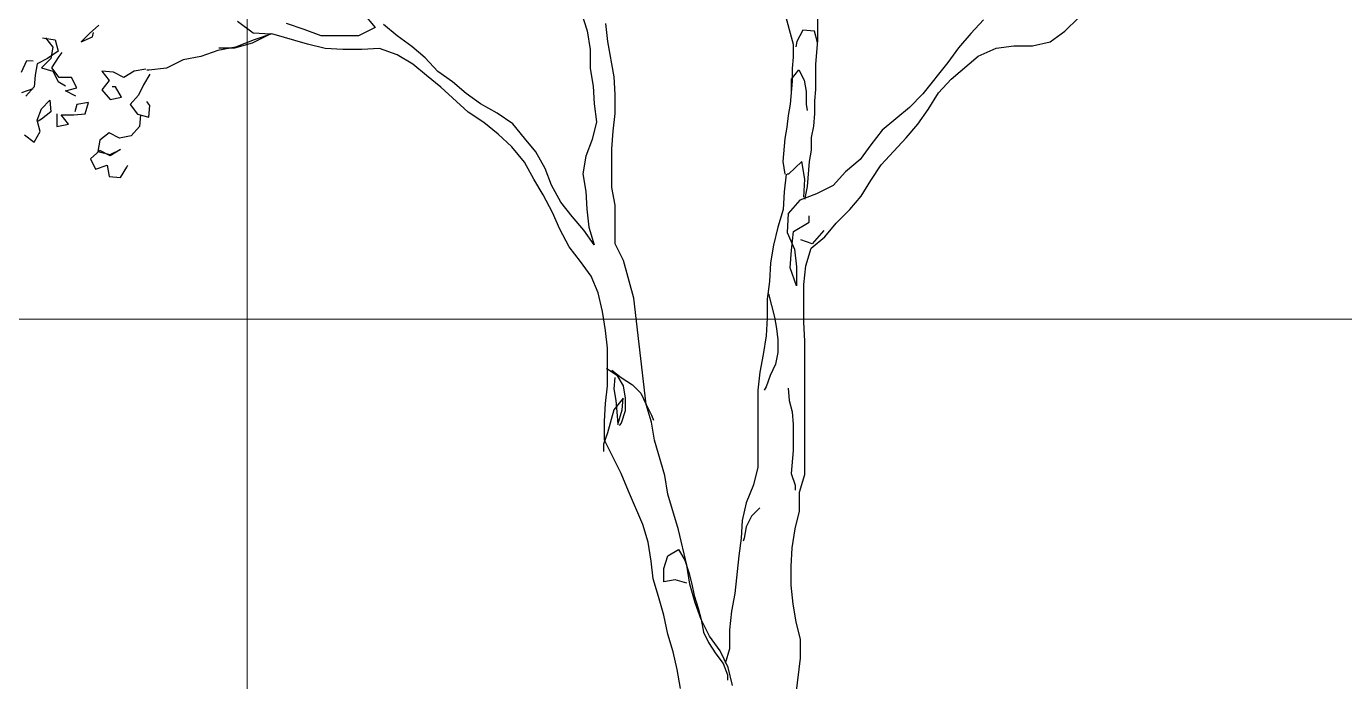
# Model space of a CAD drawing. Header units: millimetres. Extents: x 684983 to 685377, y 990360 to 990509.
# Drawn here: x 685139.672 to 685141.494, y 990433.537 to 990434.442 of the extents above; entities that cross this region are included whole.
import ezdxf

# ---------------------------------------------------------------- set-up
doc = ezdxf.new("R2010")
doc.units = ezdxf.units.MM
doc.layers.add('grid', color=8, linetype='Continuous', lineweight=9)
doc.layers.add('TEAK', color=7, linetype='Continuous')

# ---------------------------------------------------------------- blocks, each defined once
blk = doc.blocks.new('A$C25655A80')
at = {"color": 62}
for p, q in [((-0.395, 1.1299), (-0.3835, 1.1164)), ((0.002, 1.1007), (-0.0067, 1.1324)), ((-0.6382, 1.1186), (-0.6469, 1.1109)), ((-0.5104, 1.1223), (-0.496, 1.1117)), ((-0.4489, 1.1146), (-0.4652, 1.1203)), ((-0.6902, 1.1071), (-0.6786, 1.1052)), ((-0.6873, 1.1071), (-0.6806, 1.0984)), ((-0.6469, 1.1109), (-0.6546, 1.1032)), ((-0.6546, 1.1032), (-0.644, 1.108)), ((-0.644, 1.108), (-0.6431, 1.1119)), ((-0.4796, 1.1107), (-0.4969, 1.1021)), ((-0.496, 1.1117), (-0.4796, 1.1107)), ((-0.4335, 1.1088), (-0.4489, 1.1146)), ((-0.3989, 1.1087), (-0.4335, 1.1088)), ((-0.3835, 1.1164), (-0.3989, 1.1087)), ((0.0106, 1.1141), (0.0049, 1.1036)), ((0.0212, 1.1132), (0.0106, 1.1141)), ((0.0241, 1.1026), (0.0212, 1.1132)), ((-0.6758, 1.0946), (-0.6854, 1.0879)), ((-0.6806, 1.0984), (-0.6825, 1.0879)), ((-0.6786, 1.1052), (-0.6758, 1.0946)), ((-0.6748, 1.0898), (-0.6719, 1.0936)), ((-0.5133, 1.0973), (-0.5277, 1.0973)), ((-0.4969, 1.1021), (-0.5133, 1.0973)), ((0.002, 1.0892), (0.002, 1.1007)), ((0.0049, 1.1036), (0.0039, 1.0988)), ((-0.7094, 1.0754), (-0.7046, 1.086)), ((-0.7046, 1.086), (-0.6988, 1.0859)), ((-0.695, 1.0831), (-0.6969, 1.0725)), ((-0.6854, 1.0879), (-0.695, 1.0831)), ((-0.6825, 1.0879), (-0.6911, 1.0792)), ((-0.6815, 1.0792), (-0.6748, 1.0898)), ((0.001, 1.0786), (0.002, 1.0892)), ((-0.6969, 1.0725), (-0.6979, 1.0619)), ((-0.6911, 1.0792), (-0.6806, 1.0763)), ((-0.6748, 1.0705), (-0.6815, 1.0792)), ((-0.6806, 1.0763), (-0.6758, 1.0667)), ((-0.6633, 1.0705), (-0.6748, 1.0705)), ((-0.6585, 1.0609), (-0.6633, 1.0705)), ((-0.6354, 1.0763), (-0.6287, 1.0676)), ((-0.6248, 1.0753), (-0.6354, 1.0763)), ((-0.6152, 1.0705), (-0.6248, 1.0753)), ((-0.6056, 1.0763), (-0.6152, 1.0705)), ((-0.595, 1.0782), (-0.6056, 1.0763)), ((-0.5912, 1.0734), (-0.597, 1.0637)), ((0, 1.069), (0.0068, 1.0776)), ((0, 1.0574), (0, 1.069)), ((0.001, 1.067), (0.001, 1.0786)), ((0.0068, 1.0776), (0.0116, 1.068)), ((-0.6989, 1.06), (-0.7094, 1.0562)), ((-0.6979, 1.0619), (-0.7056, 1.0533)), ((-0.6758, 1.0667), (-0.6691, 1.0629)), ((-0.6691, 1.058), (-0.6585, 1.0609)), ((-0.6595, 1.0532), (-0.6691, 1.058)), ((-0.6287, 1.0676), (-0.6354, 1.059)), ((-0.6354, 1.059), (-0.6277, 1.0503)), ((-0.6229, 1.0618), (-0.6258, 1.0619)), ((-0.6172, 1.0522), (-0.6229, 1.0618)), ((-0.597, 1.0637), (-0.6018, 1.0541)), ((-0.001, 1.0459), (0.001, 1.067)), ((0.0116, 1.068), (0.0135, 1.0574)), ((0.0135, 1.0574), (0.0135, 1.0459)), ((-0.6912, 1.0417), (-0.6835, 1.0494)), ((-0.6835, 1.0494), (-0.6825, 1.0388)), ((-0.6585, 1.0455), (-0.6604, 1.0388)), ((-0.6479, 1.0475), (-0.6585, 1.0455)), ((-0.6508, 1.0369), (-0.6479, 1.0475)), ((-0.6277, 1.0503), (-0.6172, 1.0522)), ((-0.6018, 1.0541), (-0.6095, 1.0455)), ((-0.6095, 1.0455), (-0.6027, 1.0368)), ((-0.5912, 1.0445), (-0.5941, 1.0484)), ((-0.0029, 1.0353), (-0.001, 1.0459)), ((0.0135, 1.0459), (0.0144, 1.0401)), ((-0.695, 1.0312), (-0.6912, 1.0417)), ((-0.6825, 1.0388), (-0.6912, 1.0321)), ((-0.6768, 1.0369), (-0.6768, 1.0254)), ((-0.6729, 1.0359), (-0.6614, 1.0359)), ((-0.6662, 1.0273), (-0.6729, 1.0359)), ((-0.6614, 1.0359), (-0.6508, 1.0369)), ((-0.6027, 1.0368), (-0.5922, 1.0339)), ((-0.5999, 1.0359), (-0.6008, 1.0253)), ((-0.5922, 1.0339), (-0.5912, 1.0445)), ((-0.0039, 1.0248), (-0.0029, 1.0353)), ((-0.6979, 1.011), (-0.6922, 1.0206)), ((-0.6922, 1.0206), (-0.695, 1.0312)), ((-0.6912, 1.0321), (-0.6941, 1.0302)), ((-0.6768, 1.0254), (-0.6662, 1.0273)), ((-0.6008, 1.0253), (-0.6085, 1.0167)), ((-0.0058, 1.0142), (-0.0039, 1.0248)), ((-0.7066, 1.0177), (-0.6979, 1.011)), ((-0.6374, 1.0128), (-0.6393, 1.0023)), ((-0.6287, 1.0196), (-0.6374, 1.0128)), ((-0.6191, 1.0147), (-0.6287, 1.0196)), ((-0.6085, 1.0167), (-0.6191, 1.0147)), ((-0.0077, 0.993), (-0.0058, 1.0142)), ((-0.6374, 1.0032), (-0.646, 0.9955)), ((-0.6393, 1.0023), (-0.6278, 0.9994)), ((-0.6278, 0.9984), (-0.6374, 1.0032)), ((-0.6182, 1.0042), (-0.6278, 0.9984)), ((-0.6278, 0.9994), (-0.6182, 1.0042)), ((-0.646, 0.9955), (-0.6412, 0.9859)), ((-0.6412, 0.9859), (-0.6307, 0.9898)), ((-0.6307, 0.9898), (-0.6288, 0.9792)), ((-0.6182, 0.9782), (-0.6124, 0.9878)), ((-0.6124, 0.9878), (-0.6114, 0.9897)), ((-0.0058, 0.9815), (-0.0077, 0.993)), ((-0.6288, 0.9792), (-0.6182, 0.9782))]:
    blk.add_line(p, q, dxfattribs=at)
for p, q in [((-0.1941, 1.1316), (-0.1884, 1.1134)), ((-0.3633, 1.1087), (-0.3758, 1.1193)), ((-0.1691, 1.1037), (-0.171, 1.1201)), ((0.0241, 1.1285), (0.0241, 1.1045)), ((0.1769, 1.1236), (0.1654, 1.1111)), ((0.2519, 1.113), (0.2644, 1.1254)), ((-0.4787, 1.1107), (-0.495, 1.105)), ((-0.446, 1.1011), (-0.4787, 1.1107)), ((-0.3499, 1.0991), (-0.3633, 1.1087)), ((-0.1884, 1.1134), (-0.1855, 1.0961)), ((0.1654, 1.1111), (0.1539, 1.0977)), ((0.2385, 1.1034), (0.2519, 1.113)), ((-0.5287, 1.0954), (-0.5441, 1.0897)), ((-0.5123, 1.0983), (-0.5287, 1.0954)), ((-0.495, 1.105), (-0.5123, 1.0983)), ((-0.4297, 1.0972), (-0.446, 1.1011)), ((-0.4133, 1.0963), (-0.4297, 1.0972)), ((-0.396, 1.0962), (-0.4133, 1.0963)), ((-0.3797, 1.0972), (-0.396, 1.0962)), ((-0.3633, 1.0914), (-0.3797, 1.0972)), ((-0.3374, 1.0885), (-0.3499, 1.0991)), ((-0.1855, 1.0961), (-0.1855, 1.0788)), ((-0.1634, 1.071), (-0.1691, 1.1037)), ((0.0231, 1.0939), (0.0221, 1.0824)), ((0.0241, 1.1045), (0.0231, 1.0939)), ((0.1539, 1.0977), (0.1442, 1.0842)), ((0.1721, 1.09), (0.1885, 1.0976)), ((0.1885, 1.0976), (0.2048, 1.0995)), ((0.2048, 1.0995), (0.2221, 1.0995)), ((0.2221, 1.0995), (0.2385, 1.1034)), ((-0.5604, 1.0868), (-0.5758, 1.0791)), ((-0.5441, 1.0897), (-0.5604, 1.0868)), ((-0.3489, 1.0827), (-0.3633, 1.0914)), ((-0.3364, 1.0722), (-0.3489, 1.0827)), ((-0.3259, 1.076), (-0.3374, 1.0885)), ((0.0221, 1.0824), (0.0221, 1.0593)), ((0.1442, 1.0842), (0.1211, 1.0554)), ((0.1471, 1.0688), (0.1721, 1.09)), ((-0.5921, 1.0772), (-0.5941, 1.0772)), ((-0.5758, 1.0791), (-0.5921, 1.0772)), ((-0.323, 1.0616), (-0.3364, 1.0722)), ((-0.3124, 1.0664), (-0.3259, 1.076)), ((-0.1855, 1.0788), (-0.1826, 1.0624)), ((-0.1625, 1.0547), (-0.1634, 1.071)), ((-0.298, 1.0385), (-0.323, 1.0616)), ((-0.2999, 1.0558), (-0.3124, 1.0664)), ((-0.1826, 1.0624), (-0.1817, 1.0461)), ((0.0221, 1.0593), (0.0211, 1.0488)), ((0.1355, 1.0563), (0.1471, 1.0688)), ((-0.2865, 1.0462), (-0.2999, 1.0558)), ((-0.2711, 1.0375), (-0.2865, 1.0462)), ((-0.1817, 1.0461), (-0.1798, 1.0297)), ((-0.1625, 1.0374), (-0.1625, 1.0547)), ((0.0211, 1.0488), (0.0211, 1.0372)), ((0.1211, 1.0554), (0.1086, 1.0429)), ((0.1259, 1.041), (0.1355, 1.0563)), ((-0.2836, 1.0289), (-0.298, 1.0385)), ((-0.2567, 1.0279), (-0.2711, 1.0375)), ((-0.1644, 1.0211), (-0.1625, 1.0374)), ((0.0211, 1.0372), (0.0202, 1.0257)), ((0.1086, 1.0429), (0.0836, 1.0218)), ((0.1163, 1.0275), (0.1259, 1.041)), ((-0.2702, 1.0183), (-0.2836, 1.0289)), ((-0.2461, 1.0144), (-0.2567, 1.0279)), ((-0.1798, 1.0297), (-0.1836, 1.0134)), ((-0.1654, 1.0047), (-0.1644, 1.0211)), ((0.0202, 1.0257), (0.0182, 1.0151)), ((0.0836, 1.0218), (0.073, 1.0083)), ((0.1057, 1.015), (0.1163, 1.0275)), ((-0.2577, 1.0067), (-0.2702, 1.0183)), ((-0.2356, 1.0019), (-0.2461, 1.0144)), ((-0.1836, 1.0134), (-0.1894, 0.998)), ((0.0182, 1.0151), (0.0182, 1.0036)), ((0.073, 1.0083), (0.0634, 0.9949)), ((0.0826, 0.9901), (0.1057, 1.015)), ((-0.2461, 0.9923), (-0.2577, 1.0067)), ((-0.2269, 0.9865), (-0.2356, 1.0019)), ((-0.1894, 0.998), (-0.1923, 0.9817)), ((-0.1654, 0.9691), (-0.1654, 1.0047)), ((0.0182, 1.0036), (0.0163, 0.993)), ((-0.2375, 0.9769), (-0.2461, 0.9923)), ((-0.2212, 0.9711), (-0.2269, 0.9865)), ((0.0096, 0.993), (-0.0029, 0.9815)), ((0.0124, 0.9767), (0.0096, 0.993)), ((0.0163, 0.993), (0.0143, 0.9699)), ((0.0634, 0.9949), (0.0499, 0.9834)), ((0.073, 0.9757), (0.0826, 0.9901)), ((-0.2289, 0.9625), (-0.2375, 0.9769)), ((-0.1923, 0.9817), (-0.1895, 0.9653)), ((-0.0049, 0.9815), (-0.0068, 0.9652)), ((-0.0029, 0.9815), (-0.0039, 0.9815)), ((0.0115, 0.9603), (0.0124, 0.9767)), ((0.0499, 0.9834), (0.0384, 0.9709)), ((0.0643, 0.9612), (0.073, 0.9757)), ((-0.2202, 0.9461), (-0.2289, 0.9625)), ((-0.2125, 0.9557), (-0.2212, 0.9711)), ((-0.1895, 0.9653), (-0.1885, 0.949)), ((-0.1625, 0.9528), (-0.1654, 0.9691)), ((-0.0068, 0.9652), (-0.0078, 0.9488)), ((0.023, 0.9632), (0.0076, 0.9574)), ((0.0143, 0.9699), (0.0124, 0.9594)), ((0.0384, 0.9709), (0.023, 0.9632)), ((0.0537, 0.9488), (0.0643, 0.9612)), ((-0.202, 0.9423), (-0.2125, 0.9557)), ((-0.1885, 0.949), (-0.1866, 0.9326)), ((-0.1626, 0.9172), (-0.1625, 0.9528)), ((-0.0078, 0.9488), (-0.0126, 0.9325)), ((0.0076, 0.9574), (-0.003, 0.945)), ((0.0124, 0.9594), (0.0124, 0.9584)), ((0.0412, 0.9363), (0.0537, 0.9488)), ((-0.2135, 0.9307), (-0.2202, 0.9461)), ((-0.1914, 0.9298), (-0.202, 0.9423)), ((-0.003, 0.945), (-0.004, 0.9277)), ((0.0018, 0.9286), (0.0162, 0.9373)), ((0.0162, 0.9373), (0.0162, 0.943)), ((0.0306, 0.9238), (0.0412, 0.9363)), ((-0.2049, 0.9144), (-0.2135, 0.9307)), ((-0.1818, 0.9163), (-0.1914, 0.9298)), ((-0.1866, 0.9326), (-0.1818, 0.9163)), ((-0.0126, 0.9325), (-0.0165, 0.9161)), ((-0.004, 0.9277), (0.0028, 0.9123)), ((-0.0001, 0.9113), (0.0018, 0.9286)), ((0.0181, 0.9132), (0.0306, 0.9238)), ((0.0297, 0.9296), (0.0191, 0.9171)), ((-0.1943, 0.9009), (-0.2049, 0.9144)), ((-0.1549, 0.9018), (-0.1626, 0.9172)), ((-0.0165, 0.9161), (-0.0194, 0.8998)), ((-0.0011, 0.895), (-0.0001, 0.9113)), ((0.0028, 0.9123), (0.0047, 0.8959)), ((0.0191, 0.9171), (0.0085, 0.9209)), ((0.0133, 0.8969), (0.0181, 0.9132)), ((-0.1847, 0.8875), (-0.1943, 0.9009)), ((-0.1453, 0.8672), (-0.1549, 0.9018)), ((-0.0194, 0.8998), (-0.0203, 0.8825)), ((-0.178, 0.8721), (-0.1847, 0.8875)), ((0.0046, 0.8786), (-0.0011, 0.895)), ((0.0047, 0.8959), (0.0046, 0.8786)), ((0.0114, 0.8796), (0.0133, 0.8969)), ((-0.0203, 0.8825), (-0.0223, 0.8662)), ((0.0113, 0.845), (0.0114, 0.8796)), ((-0.1742, 0.8548), (-0.178, 0.8721)), ((-0.1339, 0.7692), (-0.1453, 0.8672)), ((-0.0223, 0.8662), (-0.0223, 0.8489)), ((-0.0213, 0.871), (-0.0156, 0.8498)), ((-0.1713, 0.8375), (-0.1742, 0.8548)), ((-0.0223, 0.8489), (-0.0233, 0.8325)), ((-0.0156, 0.8498), (-0.0137, 0.8392)), ((-0.0137, 0.8392), (-0.0127, 0.8287)), ((0.0123, 0.8277), (0.0113, 0.845)), ((-0.1694, 0.8211), (-0.1713, 0.8375)), ((-0.0233, 0.8325), (-0.0262, 0.8152)), ((-0.0127, 0.8287), (-0.0127, 0.8171)), ((0.0122, 0.7046), (0.0123, 0.8277)), ((-0.1694, 0.7865), (-0.1694, 0.8211)), ((-0.0262, 0.8152), (-0.0291, 0.7989)), ((-0.0127, 0.8171), (-0.0146, 0.8065)), ((-0.1704, 0.8028), (-0.1608, 0.7961)), ((-0.0146, 0.8065), (-0.0195, 0.796)), ((-0.1656, 0.8009), (-0.1569, 0.7942)), ((-0.1627, 0.7942), (-0.1637, 0.7836)), ((-0.1608, 0.7961), (-0.155, 0.7865)), ((-0.1569, 0.7942), (-0.1464, 0.7874)), ((-0.0291, 0.7989), (-0.031, 0.7825)), ((-0.0195, 0.796), (-0.0233, 0.7854)), ((-0.1714, 0.7702), (-0.1694, 0.7865)), ((-0.1637, 0.7836), (-0.1618, 0.773)), ((-0.155, 0.7865), (-0.1531, 0.7749)), ((-0.1464, 0.7874), (-0.1387, 0.7797)), ((-0.1387, 0.7797), (-0.1339, 0.7692)), ((-0.031, 0.7825), (-0.0311, 0.7114)), ((-0.0233, 0.7854), (-0.0252, 0.7825)), ((-0.0031, 0.7844), (-0.0022, 0.7729)), ((-0.1723, 0.7538), (-0.1714, 0.7702)), ((-0.155, 0.775), (-0.1637, 0.7644)), ((-0.1618, 0.773), (-0.1608, 0.7625)), ((-0.156, 0.7644), (-0.155, 0.775)), ((-0.1531, 0.7749), (-0.1531, 0.7634)), ((-0.1291, 0.7528), (-0.1339, 0.7692)), ((-0.1339, 0.7692), (-0.1291, 0.7595)), ((-0.0022, 0.7729), (0.0007, 0.7623)), ((-0.1724, 0.7365), (-0.1723, 0.7538)), ((-0.1637, 0.7644), (-0.1695, 0.7432)), ((-0.1608, 0.7625), (-0.1599, 0.7509)), ((-0.1599, 0.7509), (-0.156, 0.7644)), ((-0.1531, 0.7634), (-0.157, 0.7519)), ((-0.1291, 0.7595), (-0.1272, 0.7547)), ((0.0007, 0.7623), (0.0016, 0.7508)), ((-0.1695, 0.7432), (-0.1733, 0.7327)), ((-0.157, 0.7519), (-0.1589, 0.75)), ((-0.1262, 0.7365), (-0.1291, 0.7528)), ((0.0016, 0.7508), (0.0016, 0.7267)), ((-0.1733, 0.7327), (-0.1733, 0.7259)), ((-0.157, 0.7057), (-0.1724, 0.7365)), ((-0.1166, 0.7038), (-0.1262, 0.7365)), ((0.0016, 0.7267), (-0.0003, 0.7056)), ((-0.1503, 0.6894), (-0.157, 0.7057)), ((-0.0311, 0.7114), (-0.0349, 0.6951)), ((-0.0003, 0.7056), (0.0035, 0.695)), ((0.0074, 0.6883), (0.0122, 0.7046)), ((-0.1138, 0.6865), (-0.1166, 0.7038)), ((-0.0349, 0.6951), (-0.0417, 0.6787)), ((0.0035, 0.695), (0.0035, 0.6902)), ((-0.1369, 0.6586), (-0.1503, 0.6894)), ((-0.1042, 0.6538), (-0.1138, 0.6865)), ((0.0073, 0.671), (0.0074, 0.6883)), ((-0.0417, 0.6787), (-0.0455, 0.6624)), ((-0.0292, 0.6739), (-0.0369, 0.6662)), ((0.0035, 0.6546), (0.0073, 0.671)), ((-0.1321, 0.6423), (-0.1369, 0.6586)), ((-0.0455, 0.6624), (-0.0465, 0.646)), ((-0.0417, 0.6566), (-0.0436, 0.646)), ((-0.0369, 0.6662), (-0.0417, 0.6566)), ((-0.0965, 0.6211), (-0.1042, 0.6538)), ((-0.0465, 0.646), (-0.0485, 0.6297)), ((-0.0436, 0.646), (-0.0446, 0.6432)), ((0.0006, 0.6373), (0.0035, 0.6546)), ((-0.1292, 0.625), (-0.1321, 0.6423)), ((-0.1138, 0.6298), (-0.1042, 0.6355)), ((-0.1042, 0.6355), (-0.0984, 0.6259)), ((-0.0004, 0.62), (0.0006, 0.6373)), ((-0.1273, 0.6086), (-0.1292, 0.625)), ((-0.1177, 0.6182), (-0.1138, 0.6298)), ((-0.0984, 0.6259), (-0.0946, 0.6144)), ((-0.0937, 0.6038), (-0.0965, 0.6211)), ((-0.0485, 0.6297), (-0.0523, 0.5951)), ((-0.0004, 0.6027), (-0.0004, 0.62)), ((-0.1225, 0.5923), (-0.1273, 0.6086)), ((-0.1177, 0.6057), (-0.1177, 0.6182)), ((-0.1071, 0.6076), (-0.1177, 0.6057)), ((-0.0965, 0.6047), (-0.1071, 0.6076)), ((-0.0946, 0.6144), (-0.0917, 0.6038)), ((-0.0889, 0.5865), (-0.0937, 0.6038)), ((-0.0917, 0.6038), (-0.0898, 0.5932)), ((0.0015, 0.5854), (-0.0004, 0.6027)), ((-0.1177, 0.575), (-0.1225, 0.5923)), ((-0.0898, 0.5932), (-0.086, 0.5817)), ((-0.0831, 0.5711), (-0.0889, 0.5865)), ((-0.0523, 0.5951), (-0.0552, 0.5788)), ((0.0044, 0.5691), (0.0015, 0.5854)), ((-0.1139, 0.5577), (-0.1177, 0.575)), ((-0.086, 0.5817), (-0.0831, 0.5711)), ((-0.0754, 0.5557), (-0.0831, 0.5711)), ((-0.0831, 0.5711), (-0.0812, 0.5596)), ((-0.0552, 0.5788), (-0.0572, 0.5615)), ((-0.0812, 0.5596), (-0.0764, 0.5499)), ((-0.0572, 0.5615), (-0.0572, 0.5441)), ((0.0082, 0.5527), (0.0044, 0.5691)), ((-0.1091, 0.5413), (-0.1139, 0.5577)), ((-0.0764, 0.5499), (-0.0697, 0.5394)), ((-0.0658, 0.5422), (-0.0754, 0.5557)), ((0.0082, 0.5354), (0.0082, 0.5527)), ((-0.1053, 0.525), (-0.1091, 0.5413)), ((-0.0697, 0.5394), (-0.063, 0.5307)), ((-0.0582, 0.5268), (-0.0658, 0.5422)), ((-0.0572, 0.5441), (-0.061, 0.5307)), ((0.0043, 0.5028), (0.0082, 0.5354)), ((-0.1024, 0.5077), (-0.1053, 0.525)), ((-0.063, 0.5307), (-0.0591, 0.5201)), ((-0.0543, 0.5105), (-0.0582, 0.5268)), ((-0.0591, 0.5201), (-0.0591, 0.5153))]:
    blk.add_line(p, q)
blk = doc.blocks.new('TR')
blk.add_blockref('A$C25655A80', (0.0192, 0.0148, 1.3453))

msp = doc.modelspace()

# ---------------------------------------------------------------- linework, layer by layer
at = {"layer": 'grid'}
for p, q in [((685139.9771, 990509.1548), (685139.9771, 990377.9235)), ((685221.1591, 990434.0381), (685118.727, 990434.0381))]:
    msp.add_line(p, q, dxfattribs=at)

# ---------------------------------------------------------------- block references
at = {"layer": 'TEAK', "xscale": 1.5, "yscale": 1.5, "zscale": 1.5}
msp.add_blockref('TR', (685140.7005, 990432.744, 99.329), dxfattribs=at)

doc.saveas('drawing.dxf')
